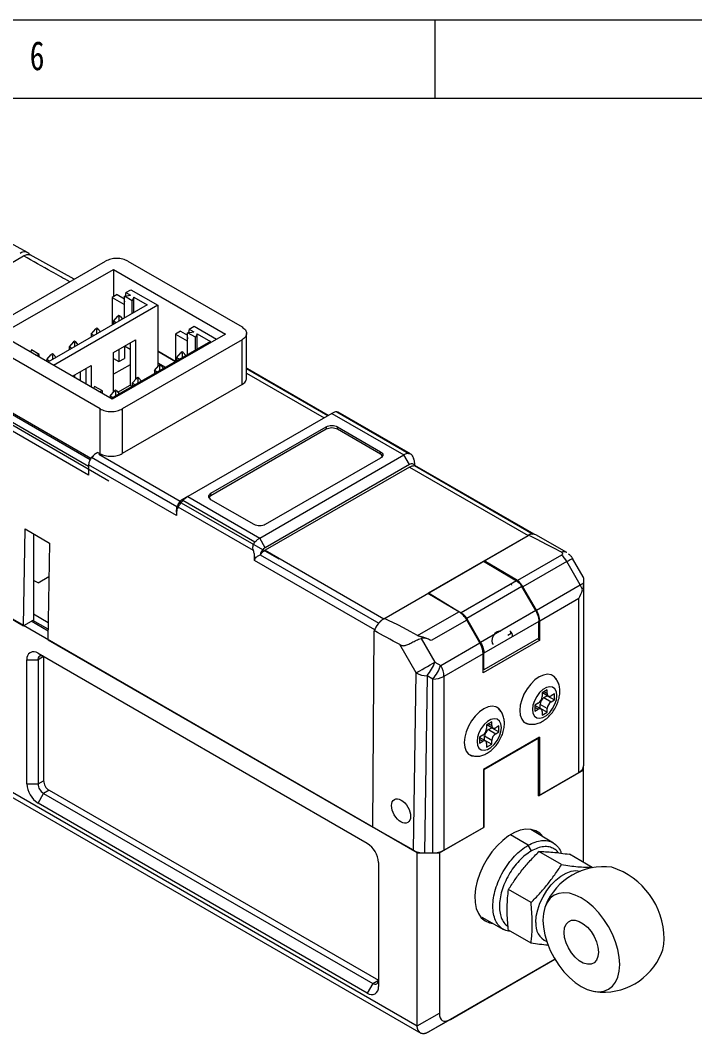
# Model space of a CAD drawing. Header units: inches. Extents: x 0.2 to 16.3, y 0.2 to 11.5.
# Drawn here: x 11.164 to 12.858, y 8.95 to 11.496 of the extents above; entities that cross this region are included whole.
import ezdxf

# ---------------------------------------------------------------- set-up
doc = ezdxf.new("R2010")
doc.units = ezdxf.units.IN
doc.header["$MEASUREMENT"] = 0
doc.linetypes.add('CENTERX2', pattern=[0.8, 0.5, -0.1, 0.1, -0.1])
doc.layers.add('CENTER_LINE', color=7, linetype='CENTERX2')
doc.styles.add('SLDTEXTSTYLE3', font='TXT', dxfattribs={"width": 0.75})

msp = doc.modelspace()

# ---------------------------------------------------------------- linework, layer by layer
at = {"color": 7, "linetype": 'Continuous', "lineweight": 18}
for p, q in [((16.3386, 11.4961), (0.1969, 11.4961)), ((12.2047, 11.4961), (12.2047, 11.2992)), ((16.1516, 11.2992), (0.3937, 11.2992)), ((11.1825, 10.9124), (11.1303, 10.9411)), ((10.9775, 10.7917), (11.1723, 10.9041)), ((11.2989, 10.8453), (11.1888, 10.9066)), ((11.0777, 10.7176), (11.3784, 10.8911)), ((11.434, 10.8911), (11.7208, 10.7256)), ((11.1139, 10.7063), (11.3978, 10.8703)), ((11.3978, 10.8703), (11.679, 10.7079)), ((11.3978, 10.8703), (11.3978, 10.8011)), ((11.4076, 10.8068), (11.3951, 10.7995)), ((11.3951, 10.7995), (11.4243, 10.7827)), ((11.3951, 10.7995), (11.3951, 10.7304)), ((11.4076, 10.8068), (11.4256, 10.7964)), ((11.4256, 10.8028), (11.441, 10.8052)), ((11.4452, 10.7915), (11.4256, 10.8028)), ((11.4256, 10.7481), (11.4256, 10.8028)), ((11.4292, 10.812), (11.4277, 10.8031)), ((11.4292, 10.812), (11.4417, 10.8192)), ((11.4292, 10.812), (11.441, 10.8052)), ((11.4417, 10.8192), (11.5092, 10.7803)), ((11.4493, 10.8003), (11.4452, 10.7915)), ((11.4493, 10.8003), (11.4827, 10.7811)), ((11.4493, 10.7618), (11.4493, 10.8003)), ((11.4827, 10.7811), (11.2336, 10.6372)), ((11.5092, 10.7803), (11.2475, 10.6292)), ((11.4256, 10.7906), (11.4243, 10.7827)), ((11.4452, 10.7594), (11.4452, 10.7915)), ((11.5092, 10.7803), (11.5092, 10.626)), ((11.3978, 10.7401), (11.409, 10.7529)), ((11.4118, 10.7545), (11.409, 10.7529)), ((11.409, 10.7529), (11.4118, 10.7513)), ((11.4145, 10.7529), (11.4118, 10.7545)), ((11.4118, 10.7513), (11.4145, 10.7529)), ((11.4118, 10.7513), (11.4118, 10.7401)), ((11.4145, 10.7529), (11.421, 10.7454)), ((11.3422, 10.7079), (11.3533, 10.7208)), ((11.3561, 10.7224), (11.3533, 10.7208)), ((11.3533, 10.7208), (11.3561, 10.7192)), ((11.3589, 10.7208), (11.3561, 10.7224)), ((11.3561, 10.7192), (11.3589, 10.7208)), ((11.3561, 10.7079), (11.3561, 10.7192)), ((11.3589, 10.7208), (11.3654, 10.7133)), ((11.4048, 10.7361), (11.3978, 10.7401)), ((11.3978, 10.7401), (11.3978, 10.732)), ((11.5879, 10.7204), (11.5864, 10.7115)), ((11.5879, 10.7204), (11.6004, 10.7276)), ((11.5879, 10.7204), (11.5997, 10.7136)), ((11.6004, 10.7276), (11.6567, 10.6951)), ((11.3951, 10.544), (11.1139, 10.7063)), ((11.3491, 10.7039), (11.3422, 10.7079)), ((11.3422, 10.7079), (11.3422, 10.6999)), ((11.679, 10.7079), (11.3951, 10.544)), ((11.3978, 10.6613), (11.4535, 10.6935)), ((11.7208, 10.6935), (11.4201, 10.5199)), ((11.4535, 10.6935), (11.4535, 10.5938)), ((11.5663, 10.7152), (11.5537, 10.7079)), ((11.5537, 10.7079), (11.583, 10.6911)), ((11.5537, 10.7079), (11.5537, 10.6388)), ((11.5663, 10.7152), (11.5843, 10.7047)), ((11.5843, 10.699), (11.583, 10.6911)), ((11.5843, 10.7112), (11.5997, 10.7136)), ((11.6039, 10.6999), (11.5843, 10.7112)), ((11.5843, 10.6565), (11.5843, 10.7112)), ((11.608, 10.7087), (11.6039, 10.6999)), ((11.6039, 10.6678), (11.6039, 10.6999)), ((11.608, 10.7087), (11.6414, 10.6895)), ((11.608, 10.6702), (11.608, 10.7087)), ((11.7208, 10.581), (11.7208, 10.6935)), ((11.7323, 10.5961), (11.7323, 10.7095)), ((11.3644, 10.5199), (11.0777, 10.6854)), ((11.1918, 10.6678), (11.1894, 10.6627)), ((11.2114, 10.6565), (11.1918, 10.6678)), ((11.2976, 10.6886), (11.2865, 10.6758)), ((11.2934, 10.6718), (11.2865, 10.6758)), ((11.2865, 10.6758), (11.2865, 10.6678)), ((11.3004, 10.6903), (11.2976, 10.6886)), ((11.2976, 10.6886), (11.3004, 10.687)), ((11.3032, 10.6886), (11.3004, 10.6903)), ((11.3004, 10.687), (11.3032, 10.6886)), ((11.3004, 10.687), (11.3004, 10.6758)), ((11.3097, 10.6811), (11.3032, 10.6886)), ((11.6414, 10.6895), (11.3923, 10.5456)), ((11.4118, 10.6694), (11.4118, 10.6388)), ((11.4396, 10.6693), (11.4257, 10.6774)), ((11.4257, 10.6774), (11.4257, 10.6468)), ((11.4396, 10.6854), (11.4396, 10.6308)), ((11.2026, 10.6551), (11.2114, 10.6565)), ((11.2114, 10.65), (11.2114, 10.6565)), ((11.2308, 10.6436), (11.2419, 10.6565)), ((11.2378, 10.6396), (11.2308, 10.6436)), ((11.2308, 10.6436), (11.2308, 10.6388)), ((11.2447, 10.6581), (11.2419, 10.6565)), ((11.2419, 10.6565), (11.2447, 10.6549)), ((11.2475, 10.6565), (11.2447, 10.6581)), ((11.2447, 10.6549), (11.2475, 10.6565)), ((11.2447, 10.6549), (11.2447, 10.6437)), ((11.2475, 10.6565), (11.254, 10.649)), ((11.3978, 10.5617), (11.3978, 10.6613)), ((11.3978, 10.6468), (11.4118, 10.6388)), ((11.4118, 10.6388), (11.4257, 10.6468)), ((11.5537, 10.6388), (11.5092, 10.6645)), ((11.5092, 10.6645), (11.5537, 10.6388)), ((11.5565, 10.6485), (11.5677, 10.6613)), ((11.5635, 10.6445), (11.5565, 10.6485)), ((11.5565, 10.6485), (11.5565, 10.6404)), ((11.5704, 10.6629), (11.5677, 10.6613)), ((11.5677, 10.6613), (11.5704, 10.6597)), ((11.5732, 10.6613), (11.5704, 10.6629)), ((11.5704, 10.6597), (11.5732, 10.6613)), ((11.5704, 10.6597), (11.5704, 10.6485)), ((11.5732, 10.6613), (11.5797, 10.6538)), ((11.2948, 10.6019), (11.3422, 10.6292)), ((11.3282, 10.6211), (11.3282, 10.5826)), ((11.3422, 10.6292), (11.3422, 10.5745)), ((11.4396, 10.6308), (11.3978, 10.6067)), ((11.4396, 10.6308), (11.4396, 10.5793)), ((11.5008, 10.6163), (11.512, 10.6292)), ((11.5078, 10.6123), (11.5008, 10.6163)), ((11.5008, 10.6163), (11.5008, 10.6083)), ((11.5092, 10.6356), (11.5287, 10.6244)), ((11.5148, 10.6308), (11.512, 10.6292)), ((11.512, 10.6292), (11.5148, 10.6276)), ((11.5175, 10.6292), (11.5148, 10.6308)), ((11.5148, 10.6276), (11.5175, 10.6292)), ((11.5148, 10.6163), (11.5148, 10.6276)), ((11.5175, 10.6292), (11.524, 10.6217)), ((11.9374, 10.5035), (11.7343, 10.6208)), ((11.3004, 10.6051), (11.3004, 10.5987)), ((11.3143, 10.6131), (11.3143, 10.5906)), ((11.4563, 10.597), (11.4452, 10.5842)), ((11.4591, 10.5986), (11.4563, 10.597)), ((11.4563, 10.597), (11.4591, 10.5954)), ((11.4619, 10.597), (11.4591, 10.5986)), ((11.4591, 10.5954), (11.4619, 10.597)), ((11.4591, 10.5954), (11.4591, 10.5842)), ((11.4684, 10.5895), (11.4619, 10.597)), ((11.3505, 10.5762), (11.3481, 10.5711)), ((11.3701, 10.5649), (11.3505, 10.5762)), ((11.4034, 10.5665), (11.4006, 10.5649)), ((11.4062, 10.5649), (11.4034, 10.5665)), ((11.409, 10.5617), (11.4396, 10.5793)), ((11.7208, 10.581), (11.4201, 10.4074)), ((11.4396, 10.5793), (11.4451, 10.5761)), ((11.4521, 10.5802), (11.4452, 10.5842)), ((11.4452, 10.5842), (11.4452, 10.5762)), ((11.3412, 10.3951), (11.0777, 10.5472)), ((11.3613, 10.5635), (11.3701, 10.5649)), ((11.3701, 10.5584), (11.3701, 10.5649)), ((11.3895, 10.552), (11.4006, 10.5649)), ((11.3964, 10.548), (11.3895, 10.552)), ((11.3895, 10.552), (11.3895, 10.5472)), ((11.4006, 10.5649), (11.4034, 10.5633)), ((11.4034, 10.5633), (11.4062, 10.5649)), ((11.4034, 10.5633), (11.4034, 10.552)), ((11.4062, 10.5649), (11.4127, 10.5574)), ((11.3353, 10.3534), (11.0262, 10.5317)), ((11.3644, 10.4073), (11.3644, 10.5199)), ((11.4201, 10.5199), (11.4201, 10.4074)), ((11.9463, 10.5086), (11.5844, 10.2997)), ((11.9463, 10.5086), (12.1272, 10.4042)), ((11.9586, 10.5124), (12.1396, 10.408)), ((12.1436, 10.4068), (11.9619, 10.5117)), ((11.6428, 10.3078), (11.9323, 10.4749)), ((11.9323, 10.4685), (11.6428, 10.3013)), ((11.9323, 10.4749), (11.9323, 10.4685)), ((11.9602, 10.4749), (12.0688, 10.4122)), ((11.9602, 10.4685), (11.9602, 10.4749)), ((12.0688, 10.4058), (11.9602, 10.4685)), ((11.5575, 10.274), (11.3431, 10.3977)), ((11.3589, 10.4104), (11.3644, 10.4073)), ((11.3644, 10.4074), (11.3616, 10.4058)), ((11.7653, 10.1953), (12.1272, 10.4042)), ((12.0688, 10.3961), (11.7792, 10.229)), ((12.0688, 10.4058), (12.0688, 10.4122)), ((12.1411, 10.3801), (12.1272, 10.4042)), ((11.3357, 10.3795), (11.3353, 10.3534)), ((11.5565, 10.252), (11.3357, 10.3795)), ((12.1411, 10.3801), (11.7792, 10.1711)), ((12.1411, 10.3736), (11.7792, 10.1647)), ((12.1411, 10.3736), (12.439, 10.2017)), ((12.1541, 10.3774), (12.1548, 10.3778)), ((12.1541, 10.3774), (12.452, 10.2055)), ((12.4541, 10.2053), (12.1549, 10.378)), ((12.1551, 10.3772), (12.1551, 10.3794)), ((11.5844, 10.2997), (11.5704, 10.2917)), ((11.753, 10.1848), (11.572, 10.2893)), ((11.5844, 10.2997), (11.7653, 10.1953)), ((11.6428, 10.3013), (11.6428, 10.3078)), ((11.7514, 10.229), (11.6428, 10.2917)), ((11.5565, 10.2602), (11.5565, 10.2624)), ((11.5565, 10.2602), (11.5565, 10.252)), ((11.7493, 10.1639), (11.5602, 10.273)), ((11.1723, 9.975), (11.176, 10.2182)), ((11.176, 10.2182), (11.2372, 10.1829)), ((11.1974, 10.2058), (11.1974, 9.9895)), ((11.7792, 10.1711), (11.7653, 10.1953)), ((12.0771, 9.9928), (12.439, 10.2017)), ((12.329, 10.1382), (12.439, 10.2017)), ((12.5362, 10.1589), (12.4587, 10.2036)), ((11.2372, 10.1829), (11.2336, 9.9396)), ((11.7792, 10.1647), (12.0771, 9.9928)), ((12.5363, 10.1585), (12.5361, 10.1586)), ((11.7523, 10.139), (11.7525, 10.147)), ((11.7525, 10.147), (11.7563, 10.147)), ((11.7662, 10.1535), (12.0641, 9.9815)), ((12.1891, 10.0574), (12.327, 10.137)), ((12.327, 10.137), (12.3977, 10.0956)), ((12.329, 10.1382), (12.329, 10.1359)), ((12.4129, 10.0889), (12.329, 10.1382)), ((12.5229, 10.1524), (12.4129, 10.0889)), ((12.5362, 10.1361), (12.4263, 10.0727)), ((12.5701, 10.0776), (12.5362, 10.1361)), ((12.5773, 10.0982), (12.5506, 10.1444)), ((11.2085, 10.0826), (11.1974, 10.089)), ((11.2085, 10.0826), (11.236, 10.0984)), ((12.4103, 10.0879), (12.2714, 10.0076)), ((12.3977, 10.0956), (12.4103, 10.0879)), ((12.5782, 10.0956), (12.5782, 10.0823)), ((12.5782, 10.0823), (12.5782, 10.0803)), ((12.1606, 9.4044), (10.9997, 10.0746)), ((11.0192, 10.0634), (11.1723, 9.975)), ((12.0771, 9.9928), (12.1871, 10.0562)), ((12.2655, 10.0101), (12.1871, 10.0562)), ((12.1891, 10.0574), (12.2585, 10.0152)), ((12.1891, 10.0551), (12.1891, 10.0574)), ((12.4237, 10.0735), (12.2849, 9.9934)), ((12.3977, 10.0777), (12.3991, 10.0785)), ((12.4582, 10.013), (12.4237, 10.0735)), ((12.4601, 10.0141), (12.4263, 10.0727)), ((12.4601, 10.0141), (12.5701, 10.0776)), ((12.5782, 10.0803), (12.5782, 9.6228)), ((12.5667, 10.0435), (12.4682, 9.9867)), ((12.5667, 9.6067), (12.5667, 10.0435)), ((12.1617, 9.9502), (12.2655, 10.0101)), ((12.2585, 10.0152), (12.2714, 10.0076)), ((12.4582, 10.013), (12.32, 9.9333)), ((11.1974, 9.9895), (11.1723, 9.975)), ((11.2339, 9.9618), (11.1917, 9.9862)), ((11.234, 9.9666), (11.1959, 9.9886)), ((11.2342, 9.9825), (11.1974, 10.0038)), ((12.0616, 9.978), (12.0641, 9.9815)), ((12.285, 9.9895), (12.1954, 9.9378)), ((12.32, 9.9333), (12.2849, 9.9934)), ((12.3181, 9.9321), (12.285, 9.9895)), ((12.4662, 9.9855), (12.3283, 9.9059)), ((12.4662, 9.9442), (12.4662, 9.9855)), ((12.4682, 9.9389), (12.4682, 9.9867)), ((12.0493, 9.4688), (12.053, 9.9627)), ((12.3984, 9.9564), (12.3881, 9.9505)), ((12.3962, 9.9551), (12.396, 9.9602)), ((11.2336, 9.9396), (12.0493, 9.4688)), ((12.1708, 9.9432), (12.2052, 9.8837)), ((12.2197, 9.8753), (12.3181, 9.9321)), ((12.4682, 9.9389), (12.3263, 9.8569)), ((12.4662, 9.9442), (12.3283, 9.8645)), ((12.4627, 9.9421), (12.4682, 9.9389)), ((11.2085, 9.9058), (12.0353, 9.4285)), ((11.2085, 9.9058), (11.2225, 9.8978)), ((12.1579, 9.8564), (12.1168, 9.9276)), ((12.3263, 9.9047), (12.2278, 9.8479)), ((12.3263, 9.8569), (12.3263, 9.9047)), ((12.3283, 9.8645), (12.3283, 9.9059)), ((11.1807, 9.5779), (11.1807, 9.8897)), ((11.1807, 9.8897), (11.2085, 9.8897)), ((11.2225, 9.8978), (11.2085, 9.8897)), ((11.2085, 9.8897), (11.2085, 9.5779)), ((12.0357, 9.4283), (11.2225, 9.8978)), ((11.2225, 9.8978), (11.2225, 9.5859)), ((12.2052, 9.8837), (12.2197, 9.8753)), ((12.1511, 9.411), (12.1579, 9.8564)), ((12.3283, 9.8645), (12.3263, 9.8657)), ((12.1855, 9.8496), (12.1787, 9.4045)), ((12.2, 9.8412), (12.1855, 9.8496)), ((12.2, 9.4045), (12.2, 9.8412)), ((12.2278, 9.8479), (12.2278, 9.4111)), ((12.4873, 9.8141), (12.4743, 9.8066)), ((12.4743, 9.8066), (12.4743, 9.7972)), ((12.4751, 9.807), (12.4901, 9.7984)), ((12.4873, 9.8047), (12.4873, 9.8141)), ((12.5051, 9.8037), (12.497, 9.7991)), ((12.5051, 9.7887), (12.5051, 9.8037)), ((12.4645, 9.7803), (12.4564, 9.7756)), ((12.4692, 9.7683), (12.4692, 9.7776)), ((12.4873, 9.7672), (12.4692, 9.7776)), ((12.4789, 9.7945), (12.487, 9.7992)), ((12.4789, 9.7945), (12.497, 9.7841)), ((12.487, 9.7992), (12.487, 9.8002)), ((12.487, 9.7992), (12.5051, 9.7887)), ((12.497, 9.7841), (12.5051, 9.7887)), ((12.4564, 9.7756), (12.4564, 9.7606)), ((12.4714, 9.766), (12.4564, 9.7747)), ((12.4564, 9.7606), (12.4645, 9.7653)), ((12.4683, 9.7678), (12.4692, 9.7683)), ((12.4692, 9.7683), (12.4873, 9.7578)), ((12.4743, 9.7597), (12.4743, 9.7503)), ((12.4743, 9.7503), (12.4873, 9.7578)), ((12.4873, 9.7578), (12.4873, 9.7672)), ((12.3481, 9.7337), (12.3351, 9.7262)), ((12.3351, 9.7262), (12.3351, 9.7168)), ((12.3359, 9.7267), (12.3509, 9.718)), ((12.3481, 9.7243), (12.3481, 9.7337)), ((12.3253, 9.7), (12.3172, 9.6953)), ((12.3397, 9.7142), (12.3478, 9.7188)), ((12.3397, 9.7142), (12.3578, 9.7037)), ((12.3478, 9.7188), (12.3478, 9.7198)), ((12.3478, 9.7188), (12.3659, 9.7084)), ((12.3659, 9.7234), (12.3578, 9.7187)), ((12.3578, 9.7037), (12.3659, 9.7084)), ((12.3659, 9.7084), (12.3659, 9.7234)), ((12.3172, 9.6953), (12.3172, 9.6803)), ((12.3322, 9.6856), (12.3172, 9.6943)), ((12.3172, 9.6803), (12.3253, 9.685)), ((12.4675, 9.695), (12.327, 9.6138)), ((12.329, 9.6142), (12.4655, 9.6929)), ((12.3291, 9.6874), (12.33, 9.6879)), ((12.33, 9.6879), (12.33, 9.6973)), ((12.3481, 9.6868), (12.33, 9.6973)), ((12.33, 9.6879), (12.3481, 9.6775)), ((12.3351, 9.6793), (12.3351, 9.67)), ((12.3351, 9.67), (12.3481, 9.6775)), ((12.3481, 9.6775), (12.3481, 9.6868)), ((12.4655, 9.6929), (12.4647, 9.6933)), ((12.4655, 9.5482), (12.4655, 9.6929)), ((12.4675, 9.695), (12.4675, 9.5495)), ((10.9997, 9.6406), (12.1606, 8.9704)), ((11.0079, 9.6226), (12.1695, 8.952)), ((12.327, 9.6138), (12.327, 9.4684)), ((12.3283, 9.6146), (12.329, 9.6142)), ((12.329, 9.4695), (12.329, 9.6142)), ((12.4655, 9.5482), (12.5782, 9.6133)), ((12.4675, 9.5495), (12.5667, 9.6067)), ((12.5782, 9.6133), (12.5782, 9.6228)), ((12.5782, 9.3805), (12.5782, 9.6133)), ((11.1807, 9.5779), (11.2085, 9.5779)), ((11.2085, 9.5779), (11.2225, 9.5859)), ((11.2085, 9.5297), (11.2225, 9.5538)), ((11.2364, 9.5618), (11.2225, 9.5538)), ((11.2225, 9.5538), (12.0493, 9.0765)), ((11.2364, 9.5618), (12.0632, 9.0845)), ((12.4655, 9.5507), (12.4675, 9.5495)), ((12.0353, 9.0524), (11.2085, 9.5297)), ((12.329, 9.4695), (12.327, 9.4707)), ((12.1511, 9.411), (12.0493, 9.4688)), ((12.2163, 9.4044), (12.329, 9.4695)), ((12.2278, 9.4111), (12.327, 9.4684)), ((12.5028, 9.4292), (12.4464, 9.4632)), ((12.4474, 9.4093), (12.4392, 9.4236)), ((12.1606, 9.4044), (12.2163, 9.4044)), ((12.1606, 8.9704), (12.1606, 9.4044)), ((12.1787, 9.4045), (12.2, 9.4045)), ((12.2163, 9.4044), (12.2163, 9.0022)), ((12.5231, 9.375), (12.4663, 9.4078)), ((12.5996, 9.3682), (12.5429, 9.4009)), ((12.0632, 9.3803), (12.0632, 9.0685)), ((12.4465, 9.2798), (12.3898, 9.3125)), ((12.3226, 9.2427), (12.3776, 9.2123)), ((12.4465, 9.1777), (12.3898, 9.2104)), ((12.5062, 9.1377), (12.1885, 8.9543)), ((12.2439, 8.9863), (12.5062, 9.1377)), ((12.0493, 9.0765), (12.0353, 9.0524)), ((12.0493, 9.0765), (12.0632, 9.0845)), ((12.1606, 8.9701), (12.2163, 9.0022)), ((12.2439, 8.9863), (12.1882, 8.9542)), ((12.1882, 8.9542), (12.1885, 8.9543))]:
    msp.add_line(p, q, dxfattribs=at)
at = {"color": 8, "linetype": 'Continuous', "lineweight": 18}
for p, q in [((10.9246, 10.6324), (11.3397, 10.3928)), ((11.7323, 10.621), (11.9365, 10.503)), ((11.7323, 10.6097), (11.9268, 10.4974)), ((11.3356, 10.3749), (11.0333, 10.5495)), ((11.3616, 10.4058), (11.5658, 10.2879)), ((12.0539, 9.9649), (11.7523, 10.139)), ((12.2585, 10.0143), (12.2585, 10.0152)), ((12.4791, 9.8094), (12.4873, 9.8047)), ((12.4645, 9.7653), (12.4564, 9.77)), ((12.3399, 9.729), (12.3481, 9.7243)), ((12.3253, 9.685), (12.3172, 9.6896)), ((12.4392, 9.4236), (12.3952, 9.45))]:
    msp.add_line(p, q, dxfattribs=at)
at = {"color": 7, "linetype": 'Continuous', "lineweight": 18, "flags": 128}
for points in [[(12.5362, 10.1361), (12.5396, 10.138), (12.5425, 10.1397), (12.5451, 10.1412), (12.5472, 10.1424), (12.5488, 10.1434), (12.5499, 10.144), (12.5505, 10.1444), (12.5506, 10.1444)], [(12.5701, 10.0776), (12.5712, 10.0783), (12.5723, 10.0789), (12.5734, 10.0795), (12.5745, 10.0801), (12.5755, 10.0807), (12.5764, 10.0813), (12.5773, 10.0818), (12.5782, 10.0823)], [(12.1579, 9.8564), (12.1623, 9.8589), (12.1676, 9.862), (12.1735, 9.8654), (12.1799, 9.8691), (12.1865, 9.8729), (12.1931, 9.8767), (12.1994, 9.8804), (12.2052, 9.8837)], [(12.5109, 9.8398), (12.5107, 9.84), (12.5049, 9.8473), (12.4972, 9.8517), (12.488, 9.8531), (12.4777, 9.8513), (12.4668, 9.8465)], [(12.4668, 9.8465), (12.456, 9.8388), (12.4457, 9.8287), (12.4365, 9.8167), (12.4288, 9.8033), (12.423, 9.7893), (12.4194, 9.7753), (12.4181, 9.7621), (12.4194, 9.7503), (12.423, 9.7405), (12.4288, 9.7332), (12.4365, 9.7287), (12.4376, 9.7283)], [(12.4501, 9.7645), (12.4514, 9.7553), (12.455, 9.7482), (12.4607, 9.7439), (12.468, 9.7427), (12.4764, 9.7447), (12.4851, 9.7497), (12.4935, 9.7574), (12.5008, 9.767), (12.5065, 9.7779), (12.5102, 9.7892), (12.5114, 9.7999), (12.5102, 9.8091), (12.5065, 9.8162), (12.5008, 9.8205), (12.4935, 9.8217), (12.4851, 9.8197), (12.4764, 9.8147), (12.468, 9.807), (12.4607, 9.7973), (12.455, 9.7864), (12.4514, 9.7752), (12.4501, 9.7645)], [(12.3277, 9.7661), (12.3168, 9.7585), (12.3065, 9.7483), (12.2973, 9.7363), (12.2896, 9.723), (12.2838, 9.7089), (12.2802, 9.695), (12.2789, 9.6817), (12.2802, 9.6699), (12.2838, 9.6601), (12.2896, 9.6528), (12.2973, 9.6483), (12.2984, 9.648)], [(12.3717, 9.7594), (12.3715, 9.7596), (12.3657, 9.7669), (12.358, 9.7714), (12.3488, 9.7728), (12.3385, 9.771), (12.3277, 9.7661)], [(12.311, 9.6842), (12.3122, 9.6749), (12.3158, 9.6678), (12.3215, 9.6635), (12.3289, 9.6623), (12.3372, 9.6643), (12.3459, 9.6693), (12.3543, 9.677), (12.3616, 9.6867), (12.3673, 9.6976), (12.371, 9.7088), (12.3722, 9.7195), (12.371, 9.7288), (12.3673, 9.7358), (12.3616, 9.7401), (12.3543, 9.7413), (12.3459, 9.7393), (12.3372, 9.7343), (12.3289, 9.7267), (12.3215, 9.717), (12.3158, 9.7061), (12.3122, 9.6948), (12.311, 9.6842)], [(12.4742, 9.4479), (12.4684, 9.4537), (12.4582, 9.4601), (12.4464, 9.4636), (12.4333, 9.4639), (12.4192, 9.4613), (12.4046, 9.4556), (12.3899, 9.447), (12.3753, 9.4359), (12.3612, 9.4224), (12.3482, 9.4069), (12.3363, 9.3898), (12.3261, 9.3716), (12.3177, 9.3527), (12.3114, 9.3336), (12.3072, 9.3148), (12.3055, 9.2968), (12.3061, 9.2801), (12.309, 9.2651), (12.3143, 9.2522), (12.3216, 9.2416), (12.331, 9.2338), (12.3421, 9.2289), (12.3505, 9.2272)], [(12.4262, 9.3639), (12.4212, 9.3583), (12.421, 9.3581)], [(12.4585, 9.2298), (12.4597, 9.2453), (12.4632, 9.2616), (12.4689, 9.2782), (12.4767, 9.2945), (12.4862, 9.3099), (12.4971, 9.3241), (12.509, 9.3363), (12.5217, 9.3463), (12.5345, 9.3538), (12.5471, 9.3583), (12.5591, 9.3599), (12.5699, 9.3584)], [(12.4762, 9.2357), (12.4774, 9.2176), (12.4809, 9.1986), (12.4867, 9.1791), (12.4946, 9.1596), (12.5044, 9.1406), (12.516, 9.1227), (12.5289, 9.1061), (12.5428, 9.0913), (12.5576, 9.0787), (12.5726, 9.0687), (12.5877, 9.0613), (12.6024, 9.0569), (12.6164, 9.0555), (12.6293, 9.0572), (12.6408, 9.0619), (12.6507, 9.0695), (12.6586, 9.0799), (12.6644, 9.0927), (12.6679, 9.1076), (12.6691, 9.1244), (12.6679, 9.1425), (12.6644, 9.1615), (12.6586, 9.181), (12.6507, 9.2004), (12.6408, 9.2194), (12.6293, 9.2374), (12.6164, 9.254), (12.6024, 9.2687), (12.5877, 9.2813), (12.5726, 9.2914), (12.5576, 9.2987), (12.5428, 9.3031), (12.5289, 9.3045), (12.516, 9.3028), (12.5044, 9.2981), (12.4946, 9.2905), (12.4867, 9.2802), (12.4809, 9.2674), (12.4774, 9.2524), (12.4762, 9.2357)], [(12.5295, 9.2049), (12.5307, 9.2161), (12.5344, 9.2252), (12.5403, 9.2317), (12.5481, 9.2352), (12.5573, 9.2354), (12.5674, 9.2325), (12.5778, 9.2265), (12.5879, 9.2178), (12.5971, 9.2069), (12.6049, 9.1944), (12.6108, 9.1811), (12.6145, 9.1678), (12.6158, 9.1551), (12.6145, 9.1439), (12.6108, 9.1348), (12.6049, 9.1283), (12.5971, 9.1249), (12.5879, 9.1246), (12.5778, 9.1276), (12.5674, 9.1336), (12.5573, 9.1423), (12.5481, 9.1532), (12.5403, 9.1656), (12.5344, 9.1789), (12.5307, 9.1923), (12.5295, 9.2049)]]:
    msp.add_lwpolyline(points, dxfattribs=at)
at = {"color": 8, "linetype": 'Continuous', "lineweight": 18, "flags": 128}
msp.add_lwpolyline([(12.3704, 9.9607), (12.3661, 9.9616), (12.3611, 9.9598), (12.356, 9.9557), (12.3517, 9.9499), (12.3488, 9.9433), (12.3478, 9.9369), (12.3488, 9.9316), (12.3517, 9.9283), (12.3517, 9.9283)], dxfattribs=at)
at = {"color": 7, "linetype": 'Continuous', "lineweight": 18}
for centre, radius, start, end in [((11.1744, 10.8979), 0.0163, 36.0139, 129.5821), ((11.731, 10.6149), 0.00679, 60.1516, 78.6073), ((12.1406, 10.3825), 0.0255, 92.431, 121.7531), ((11.6099, 10.2571), 0.0497, 120.8988, 139.6361), ((12.4522, 10.1806), 0.0249, 90.407, 121.9974), ((12.4506, 10.1855), 0.0199, 65.8387, 125.4717), ((12.4519, 10.1985), 0.00699, 60.3017, 88.9053), ((12.4822, 10.1054), 0.0622, 29.6103, 49.0883), ((12.3722, 10.0419), 0.0622, 29.6103, 49.0883), ((12.5133, 10.0447), 0.0656, 17.9592, 30.102), ((12.2351, 9.962), 0.057, 28.8952, 57.6862), ((12.4115, 9.9847), 0.0568, 1.9565, 31.1437), ((12.1097, 9.9419), 0.0604, 122.6398, 159.803), ((12.3846, 9.9494), 0.0155, 353.7012, 54.9867), ((12.2695, 9.9028), 0.0568, 1.9565, 31.1437), ((11.1977, 9.8925), 0.0172, 50.7967, 189.214), ((11.217, 9.8911), 0.0086, 50.7967, 189.214), ((12.1017, 9.9207), 0.1099, 319.6831, 340.3169), ((12.185, 9.907), 0.0574, 241.8317, 270.4874), ((12.1162, 9.9123), 0.1099, 319.6831, 340.3169), ((12.1711, 9.8459), 0.0568, 1.9565, 31.1437), ((12.2011, 9.898), 0.0568, 268.8559, 298.0402), ((12.4932, 9.8037), 0.00602, 170.786, 309.2033), ((12.4531, 9.7982), 0.0212, 302.6055, 357.3945), ((12.4903, 9.7767), 0.0212, 122.6055, 177.3945), ((12.5084, 9.7662), 0.0212, 122.6055, 177.3945), ((12.4683, 9.7606), 0.00602, 350.786, 129.2033), ((12.3139, 9.7178), 0.0212, 302.6055, 357.3945), ((12.3511, 9.6963), 0.0212, 122.6055, 177.3945), ((12.354, 9.7234), 0.00602, 170.786, 309.2033), ((12.3692, 9.6859), 0.0212, 122.6055, 177.3945), ((12.3291, 9.6803), 0.00602, 350.786, 129.2033), ((12.5585, 9.6248), 0.0198, 294.3747, 354.3052), ((11.2411, 9.5807), 0.0605, 182.6055, 237.3945), ((11.2388, 9.5793), 0.0303, 182.6055, 237.3945), ((11.2527, 9.5873), 0.0303, 182.6055, 237.3945), ((12.0027, 9.3775), 0.0605, 2.6055, 57.3945), ((12.2011, 9.4613), 0.0568, 268.8559, 298.0402), ((12.6283, 9.2122), 0.1575, 82.2349, 157.7598), ((12.5912, 9.1882), 0.1893, 0.1392, 72.017), ((12.5047, 9.2243), 0.0465, 173.1152, 246.0466), ((12.6876, 9.1864), 0.0929, 338.6429, 1.3919), ((12.6283, 9.2122), 0.1575, 262.2349, 337.7598), ((12.0462, 9.0657), 0.0172, 230.7967, 9.214), ((12.0547, 9.0832), 0.0086, 230.7967, 9.214)]:
    msp.add_arc(centre, radius, start, end, dxfattribs=at)
at = {"color": 8, "linetype": 'Continuous', "lineweight": 18}
msp.add_arc((12.5286, 10.144), 0.0167, 62.6712, 110.7006, dxfattribs=at)
at = {"color": 7, "linetype": 'Continuous', "lineweight": 18}
for centre, major_axis, ratio, start_param, end_param in [((15.629, 8.328), (3.1901, -1.8736), 0.007557, 2.91635, 3.137304), ((12.5388, 10.0862), (0.0392, 0.0105), 0.317765, 6.198245, 6.409817), ((12.5388, 10.0596), (0.0278, 0.0482), 0.577335, 4.71243, 5.139508), ((15.2671, 8.1191), (3.1901, -1.8736), 0.007557, 2.915028, 3.137304), ((14.855, 8.357), (3.2178, -1.8259), 0.007622, 2.59292, 2.631892), ((12.194, 9.8931), (-0.0278, 0.0482), 0.577335, 5.463585, 6.128989), ((12.1787, 9.4272), (0.0394, 0), 0.577243, 3.935679, 4.712389), ((12.2714, 9.0659), (0.0477, 0.0827), 0.333351, 2.617959, 3.665156), ((12.2163, 8.9704), (0.0557, 0), 0.577382, 3.141593, 3.151593)]:
    msp.add_ellipse(centre, major_axis=major_axis, ratio=ratio, start_param=start_param, end_param=end_param, dxfattribs=at)
msp.add_ellipse((12.1201, 9.5097), major_axis=(-0.0167, 0.029), ratio=0.587458, dxfattribs=at)
for points, knots in [([(11.1723, 10.9041), (11.1737, 10.9049), (11.1766, 10.9063), (11.1807, 10.9075), (11.1846, 10.9077), (11.1877, 10.9072), (11.1893, 10.9063), (11.1899, 10.9059)], [0, 0, 0, 0, 0.215152, 0.436544, 0.651696, 0.873089, 1, 1, 1, 1]), ([(11.9586, 10.5124), (11.9599, 10.5124), (11.9613, 10.5124), (11.9618, 10.5117), (11.9619, 10.5117)], [0, 0, 0, 0, 0.944707, 1, 1, 1, 1]), ([(12.0734, 10.401), (12.0733, 10.4014), (12.0728, 10.4032), (12.0705, 10.4046), (12.0688, 10.4058)], [0, 0, 0, 0, 0.206838, 1, 1, 1, 1]), ([(12.1396, 10.408), (12.1408, 10.4078), (12.1434, 10.4074), (12.147, 10.4042), (12.1496, 10.4002), (12.1509, 10.3972), (12.1514, 10.396)], [0, 0, 0, 0, 0.270501, 0.54064, 0.820446, 1, 1, 1, 1]), ([(12.1551, 10.3794), (12.1549, 10.3818), (12.1545, 10.3871), (12.1525, 10.3928), (12.1514, 10.396)], [0, 0, 0, 0, 0.4520547, 1, 1, 1, 1]), ([(12.1541, 10.3774), (12.1535, 10.3785), (12.1522, 10.3806), (12.1491, 10.3821), (12.1453, 10.3821), (12.1425, 10.3807), (12.1411, 10.3801)], [0, 0, 0, 0, 0.250117, 0.500156, 0.750117, 1, 1, 1, 1]), ([(11.5704, 10.2917), (11.5691, 10.2907), (11.5663, 10.2889), (11.5625, 10.2845), (11.5594, 10.2794), (11.5581, 10.2758), (11.5575, 10.274)], [0, 0, 0, 0, 0.249826, 0.499768, 0.749826, 1, 1, 1, 1]), ([(11.5602, 10.273), (11.561, 10.2742), (11.5624, 10.2765), (11.5654, 10.2808), (11.5686, 10.2852), (11.5709, 10.2879), (11.572, 10.2893)], [0, 0, 0, 0, 0.268331, 0.522065, 0.764688, 1, 1, 1, 1]), ([(11.6428, 10.3013), (11.641, 10.3002), (11.6388, 10.2987), (11.6383, 10.2969), (11.6382, 10.2965)], [0, 0, 0, 0, 0.793162, 1, 1, 1, 1]), ([(11.5565, 10.2624), (11.5566, 10.2642), (11.5566, 10.2684), (11.5572, 10.272), (11.5575, 10.274)], [0, 0, 0, 0, 0.4537894, 1, 1, 1, 1]), ([(11.5602, 10.273), (11.5591, 10.2711), (11.5571, 10.2676), (11.5567, 10.2626), (11.5565, 10.2602)], [0, 0, 0, 0, 0.523313, 1, 1, 1, 1]), ([(11.7493, 10.1639), (11.7488, 10.1658), (11.7478, 10.1695), (11.7482, 10.1753), (11.7499, 10.1806), (11.7519, 10.1834), (11.753, 10.1848)], [0, 0, 0, 0, 0.268398, 0.522178, 0.764747, 1, 1, 1, 1]), ([(11.7653, 10.1953), (11.7632, 10.1939), (11.7589, 10.1911), (11.7549, 10.1869), (11.753, 10.1848)], [0, 0, 0, 0, 0.500008, 1, 1, 1, 1]), ([(11.7525, 10.147), (11.7524, 10.1496), (11.7522, 10.155), (11.7503, 10.1608), (11.7493, 10.1639)], [0, 0, 0, 0, 0.479315, 1, 1, 1, 1]), ([(11.7792, 10.1711), (11.7778, 10.1702), (11.7751, 10.1683), (11.7713, 10.164), (11.7681, 10.1589), (11.7669, 10.1553), (11.7663, 10.1535)], [0, 0, 0, 0, 0.2498829, 0.4998439, 0.7498829, 1, 1, 1, 1]), ([(12.5227, 10.1597), (12.5233, 10.1592), (12.5246, 10.1584), (12.5255, 10.1567), (12.5254, 10.155), (12.5245, 10.1535), (12.5234, 10.1527), (12.5229, 10.1524)], [0, 0, 0, 0, 0.209529, 0.419059, 0.628588, 0.838117, 1, 1, 1, 1]), ([(11.7523, 10.139), (11.7525, 10.1405), (11.753, 10.1434), (11.7552, 10.1458), (11.7563, 10.147)], [0, 0, 0, 0, 0.48427, 1, 1, 1, 1]), ([(11.7563, 10.147), (11.7574, 10.148), (11.7603, 10.1506), (11.764, 10.1524), (11.7662, 10.1535)], [0, 0, 0, 0, 0.395708, 1, 1, 1, 1]), ([(12.54, 10.1556), (12.5409, 10.1551), (12.5429, 10.1538), (12.5464, 10.1505), (12.549, 10.1472), (12.5504, 10.1448), (12.5506, 10.1444)], [0, 0, 0, 0, 0.2387509, 0.5024487, 0.9237691, 1, 1, 1, 1]), ([(12.4103, 10.0879), (12.4131, 10.0858), (12.4182, 10.0822), (12.422, 10.0761), (12.4237, 10.0735)], [0, 0, 0, 0, 0.557682, 1, 1, 1, 1]), ([(12.5782, 10.0803), (12.5779, 10.0764), (12.5775, 10.0714), (12.576, 10.0661), (12.5757, 10.0649)], [0, 0, 0, 0, 0.765617, 1, 1, 1, 1]), ([(12.2849, 9.9934), (12.2827, 9.9967), (12.2787, 10.0027), (12.2736, 10.0061), (12.2714, 10.0076)], [0, 0, 0, 0, 0.557681, 1, 1, 1, 1]), ([(12.4582, 10.013), (12.4608, 10.0077), (12.4654, 9.9983), (12.466, 9.9894), (12.4662, 9.9855)], [0, 0, 0, 0, 0.557568, 1, 1, 1, 1]), ([(12.1168, 9.9276), (12.1192, 9.9266), (12.1241, 9.9244), (12.1329, 9.9256), (12.1424, 9.9301), (12.1531, 9.936), (12.1629, 9.9408), (12.1687, 9.9426), (12.1708, 9.9432)], [0, 0, 0, 0, 0.1540722, 0.3092067, 0.4883347, 0.6715016, 0.8782308, 1, 1, 1, 1]), ([(12.1954, 9.9378), (12.1926, 9.9393), (12.187, 9.9424), (12.1794, 9.9449), (12.1735, 9.9466), (12.1701, 9.9474), (12.1671, 9.9482), (12.165, 9.9489), (12.1631, 9.9495), (12.1622, 9.95), (12.1617, 9.9502)], [0, 0, 0, 0, 0.2679623, 0.5441356, 0.6538243, 0.7641122, 0.8329808, 0.9026209, 0.9506296, 1, 1, 1, 1]), ([(12.32, 9.9333), (12.3227, 9.928), (12.3274, 9.9186), (12.328, 9.9098), (12.3283, 9.9059)], [0, 0, 0, 0, 0.557568, 1, 1, 1, 1]), ([(12.4328, 9.731), (12.4355, 9.7299), (12.4415, 9.7276), (12.4516, 9.7272), (12.4623, 9.729), (12.4729, 9.7333), (12.4835, 9.74), (12.4935, 9.7491), (12.5024, 9.7602), (12.5097, 9.7727), (12.5152, 9.786), (12.5186, 9.8), (12.5193, 9.8134), (12.5174, 9.8255), (12.5133, 9.836), (12.5071, 9.8446), (12.5014, 9.8501), (12.4977, 9.8518), (12.4971, 9.8521)], [0, 0, 0, 0, 0.048901, 0.108497, 0.169017, 0.232788, 0.300965, 0.37248, 0.444711, 0.516947, 0.589786, 0.663959, 0.740522, 0.80748, 0.870288, 0.93027, 0.989016, 1, 1, 1, 1]), ([(12.2936, 9.6506), (12.2963, 9.6496), (12.3023, 9.6472), (12.3124, 9.6469), (12.3231, 9.6487), (12.3337, 9.6529), (12.3443, 9.6597), (12.3543, 9.6688), (12.3632, 9.6798), (12.3705, 9.6923), (12.376, 9.7057), (12.3794, 9.7196), (12.3801, 9.733), (12.3782, 9.7452), (12.3741, 9.7557), (12.3679, 9.7643), (12.3622, 9.7698), (12.3585, 9.7715), (12.3579, 9.7717)], [0, 0, 0, 0, 0.048901, 0.108497, 0.169017, 0.232788, 0.300965, 0.37248, 0.444711, 0.516947, 0.589786, 0.663959, 0.740522, 0.80748, 0.870288, 0.93027, 0.989016, 1, 1, 1, 1]), ([(12.3945, 9.2077), (12.393, 9.2077), (12.3863, 9.2078), (12.3762, 9.2124), (12.3651, 9.2213), (12.3568, 9.2344), (12.3518, 9.2508), (12.3501, 9.2699), (12.3518, 9.291), (12.3568, 9.3132), (12.3651, 9.3357), (12.3762, 9.3577), (12.3897, 9.3784), (12.4051, 9.3967), (12.4218, 9.4124), (12.4334, 9.4199), (12.4392, 9.4236)], [0, 0, 0, 0, 0.022343, 0.097501, 0.172691, 0.247916, 0.323131, 0.398339, 0.473551, 0.548764, 0.623968, 0.699162, 0.774358, 0.849568, 0.924786, 1, 1, 1, 1]), ([(12.4392, 9.4236), (12.445, 9.4266), (12.4566, 9.4325), (12.4733, 9.4361), (12.4887, 9.4355), (12.5023, 9.4306), (12.5132, 9.4212), (12.5199, 9.412), (12.5219, 9.4052), (12.5222, 9.4039)], [0, 0, 0, 0, 0.1602919, 0.3205771, 0.4808742, 0.6411941, 0.8015339, 0.9618675, 1, 1, 1, 1]), ([(12.5153, 9.4047), (12.5149, 9.4053), (12.5121, 9.41), (12.5043, 9.4153), (12.4923, 9.4201), (12.4782, 9.4205), (12.4631, 9.4173), (12.4526, 9.412), (12.4474, 9.4093)], [0, 0, 0, 0, 0.032786, 0.225816, 0.419834, 0.612739, 0.80664, 1, 1, 1, 1]), ([(12.4474, 9.4093), (12.4421, 9.4059), (12.4316, 9.3991), (12.4164, 9.3848), (12.4025, 9.3682), (12.3902, 9.3495), (12.3802, 9.3296), (12.3728, 9.3092), (12.3682, 9.289), (12.3666, 9.27), (12.3682, 9.2527), (12.3728, 9.2379), (12.3797, 9.2266), (12.386, 9.2219), (12.3888, 9.2199)], [0, 0, 0, 0, 0.0850947, 0.1694333, 0.2541791, 0.3387421, 0.4232299, 0.5080061, 0.5923333, 0.6771424, 0.7615474, 0.8461982, 0.930874, 1, 1, 1, 1]), ([(12.3898, 9.3125), (12.3952, 9.3208), (12.406, 9.3375), (12.4243, 9.3618), (12.4444, 9.3853), (12.459, 9.4003), (12.4663, 9.4078)], [0, 0, 0, 0, 0.247103, 0.495209, 0.74698, 1, 1, 1, 1]), ([(12.4663, 9.4078), (12.4717, 9.4077), (12.4826, 9.4076), (12.5009, 9.4064), (12.5209, 9.4042), (12.5356, 9.402), (12.5429, 9.4009)], [0, 0, 0, 0, 0.247103, 0.495209, 0.74698, 1, 1, 1, 1]), ([(12.4465, 9.2798), (12.4537, 9.2871), (12.468, 9.3017), (12.4879, 9.3251), (12.5064, 9.3495), (12.5175, 9.3665), (12.5231, 9.375)], [0, 0, 0, 0, 0.2471026, 0.495209, 0.7469801, 1, 1, 1, 1]), ([(12.5231, 9.375), (12.5302, 9.3739), (12.5445, 9.3718), (12.5645, 9.3696), (12.583, 9.3684), (12.5941, 9.3682), (12.5996, 9.3682)], [0, 0, 0, 0, 0.247103, 0.495209, 0.74698, 1, 1, 1, 1]), ([(12.3898, 9.2104), (12.3893, 9.215), (12.3872, 9.2352), (12.3856, 9.2703), (12.3884, 9.2984), (12.3898, 9.3125)], [0, 0, 0, 0, 0.126972, 0.560077, 1, 1, 1, 1]), ([(12.4465, 9.1777), (12.447, 9.1817), (12.449, 9.1995), (12.4507, 9.2328), (12.4479, 9.264), (12.4465, 9.2798)], [0, 0, 0, 0, 0.1269715, 0.560077, 1, 1, 1, 1]), ([(12.4901, 9.1723), (12.4895, 9.1723), (12.4828, 9.1728), (12.4683, 9.1745), (12.4538, 9.1766), (12.4465, 9.1777)], [0, 0, 0, 0, 0.0465229, 0.5220821, 1, 1, 1, 1]), ([(12.1882, 8.9542), (12.1874, 8.9538), (12.1859, 8.9529), (12.1837, 8.9519), (12.1815, 8.9511), (12.1794, 8.9505), (12.1774, 8.9502), (12.1754, 8.9502), (12.1735, 8.9504), (12.1711, 8.9511), (12.1688, 8.9523), (12.1668, 8.954), (12.1654, 8.9555), (12.1642, 8.9572), (12.1631, 8.9592), (12.1622, 8.9613), (12.1614, 8.9638), (12.1608, 8.9668), (12.1607, 8.969), (12.1606, 8.9701)], [0, 0, 0, 0, 0.053242, 0.10687, 0.161679, 0.216888, 0.270127, 0.323732, 0.378504, 0.433682, 0.540289, 0.595013, 0.650146, 0.703084, 0.756385, 0.810244, 0.864866, 0.932052, 1, 1, 1, 1])]:
    msp.add_open_spline(points, degree=3, knots=knots, dxfattribs=at)
at = {"color": 8, "linetype": 'Continuous', "lineweight": 18}
msp.add_open_spline([(11.288, 10.839), (11.273, 10.8475), (11.2345, 10.8692), (11.1959, 10.8909), (11.1723, 10.9041)], degree=3, knots=[0, 0, 0, 0, 0.391066, 1, 1, 1, 1], dxfattribs=at)
at = {"color": 7, "linetype": 'Continuous', "lineweight": 18}
for points in [[(11.434, 10.8911), (11.43, 10.893), (11.4218, 10.8967), (11.4062, 10.8983), (11.3905, 10.8967), (11.3824, 10.893), (11.3784, 10.8911)], [(11.7208, 10.7256), (11.724, 10.7233), (11.7305, 10.7186), (11.7332, 10.7095), (11.7305, 10.7005), (11.724, 10.6958), (11.7208, 10.6935)], [(11.7208, 10.581), (11.7241, 10.5833), (11.7307, 10.588), (11.7318, 10.594), (11.7323, 10.597)], [(11.3644, 10.5199), (11.3685, 10.518), (11.3766, 10.5143), (11.3923, 10.5127), (11.4079, 10.5143), (11.416, 10.518), (11.4201, 10.5199)], [(11.9586, 10.5124), (11.9566, 10.5123), (11.9527, 10.5119), (11.9484, 10.5097), (11.9463, 10.5086)], [(11.9323, 10.4749), (11.9344, 10.4758), (11.9384, 10.4777), (11.9463, 10.4785), (11.9541, 10.4777), (11.9581, 10.4758), (11.9602, 10.4749)], [(11.9602, 10.4685), (11.9581, 10.4694), (11.9541, 10.4713), (11.9463, 10.4721), (11.9384, 10.4713), (11.9344, 10.4694), (11.9323, 10.4685)], [(11.3431, 10.3977), (11.342, 10.3964), (11.3399, 10.3936), (11.3376, 10.3889), (11.336, 10.384), (11.3358, 10.381), (11.3357, 10.3795)], [(11.3589, 10.4104), (11.3561, 10.4089), (11.3506, 10.4059), (11.3456, 10.4005), (11.3431, 10.3977)], [(11.3644, 10.4073), (11.3685, 10.4055), (11.3766, 10.4017), (11.3923, 10.4002), (11.4079, 10.4018), (11.416, 10.4055), (11.4201, 10.4074)], [(12.0688, 10.4122), (12.0704, 10.411), (12.0736, 10.4087), (12.075, 10.4042), (12.0736, 10.3997), (12.0704, 10.3973), (12.0688, 10.3961)], [(12.1411, 10.3736), (12.1434, 10.3748), (12.1479, 10.3771), (12.152, 10.3773), (12.1541, 10.3774)], [(11.6428, 10.2917), (11.6412, 10.2929), (11.638, 10.2952), (11.6366, 10.2997), (11.638, 10.3042), (11.6412, 10.3066), (11.6428, 10.3078)], [(11.7792, 10.229), (11.7772, 10.2281), (11.7731, 10.2262), (11.7653, 10.2254), (11.7575, 10.2262), (11.7534, 10.2281), (11.7514, 10.229)], [(11.7662, 10.1535), (11.7683, 10.1558), (11.7724, 10.1603), (11.777, 10.1633), (11.7792, 10.1647)], [(12.0641, 9.9815), (12.0662, 9.9838), (12.0703, 9.9883), (12.0748, 9.9913), (12.0771, 9.9928)]]:
    msp.add_open_spline(points, degree=3, dxfattribs=at)
at = {"layer": 'CENTER_LINE', "linetype": 'CENTERX2', "lineweight": 18}
for p, q in [((11.0646, 10.5254), (11.3866, 10.3395)), ((11.5625, 10.2875), (11.8129, 10.1429))]:
    msp.add_line(p, q, dxfattribs=at)

# ---------------------------------------------------------------- texts
at = {"color": 7, "linetype": 'Continuous', "lineweight": 0, "insert": (11.1877, 11.4436), "char_height": 0.0729, "attachment_point": 1, "style": 'SLDTEXTSTYLE3'}
msp.add_mtext('6', dxfattribs=at)

doc.saveas('drawing.dxf')
